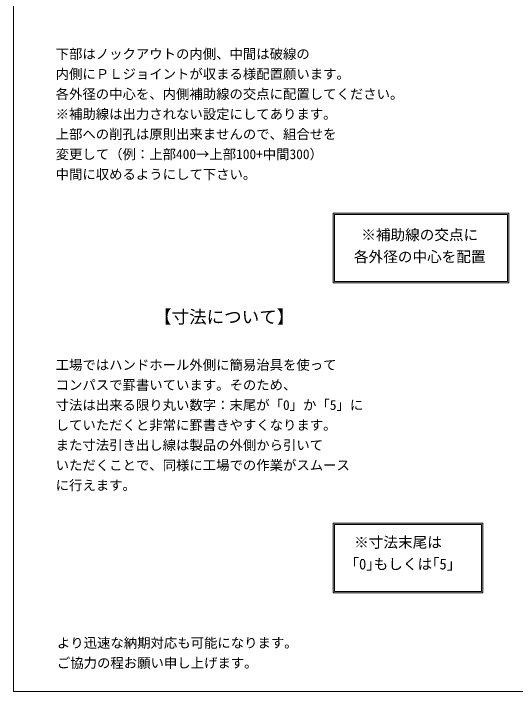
# Model space of a CAD drawing. Units: millimetres, scale not verified. Extents: x -9756 to 9756, y -4683 to 4615.
# Drawn here: x -9756 to -5896, y -3935 to 1278 of the extents above; entities that cross this region are included whole.
import ezdxf
from ezdxf.enums import TextEntityAlignment as Align

# ---------------------------------------------------------------- set-up
doc = ezdxf.new("R2010")
doc.units = ezdxf.units.MM
doc.header["$LTSCALE"] = 20
for name, color, linetype, lineweight in [('0-2_waku', 7, 'Continuous', 18), ('0-8_uchigawa', 6, 'Continuous', 18), ('0-D_文字１', 7, 'Continuous', 18)]:
    doc.layers.add(name, color=color, linetype=linetype, lineweight=lineweight)
doc.styles.add('ＭＳ ゴシック', font='')
doc.styles.get('ＭＳ ゴシック').set_extended_font_data('MS Gothic')

msp = doc.modelspace()

# ---------------------------------------------------------------- linework, layer by layer
at = {"layer": '0-2_waku'}
for p, q in [((-9756.04, 4614.84), (-9756.04, -3935.16)), ((-9756.04, -3935.16), (-3684.84, -3935.16))]:
    msp.add_line(p, q, dxfattribs=at)
at = {"layer": '0-8_uchigawa'}
for p, q in [((-7296.74, -792.67), (-7296.74, -256.97)), ((-7296.74, -256.97), (-5947.59, -256.97)), ((-5947.59, -792.67), (-5947.59, -256.97)), ((-7286.82, -782.75), (-7286.82, -266.89)), ((-7286.82, -266.89), (-5957.51, -266.89)), ((-5957.51, -782.75), (-5957.51, -266.89)), ((-7296.74, -792.67), (-5947.59, -792.67)), ((-7286.82, -782.75), (-5957.51, -782.75)), ((-7296.74, -2640.26), (-6145.99, -2640.26)), ((-7296.74, -3175.95), (-7296.74, -2640.26)), ((-7286.82, -2650.18), (-6155.91, -2650.18)), ((-7286.82, -3166.03), (-7286.82, -2650.18)), ((-6155.91, -3166.03), (-6155.91, -2650.18)), ((-6145.99, -3175.95), (-6145.99, -2640.26)), ((-7296.74, -3175.95), (-6145.99, -3175.95)), ((-7286.82, -3166.03), (-6155.91, -3166.03))]:
    msp.add_line(p, q, dxfattribs=at)

# ---------------------------------------------------------------- texts
at = {"layer": '0-D_文字１', "style": 'ＭＳ ゴシック'}
for s, height, p in [('下部はノックアウトの内側、中間は破線の', 75.41, (-9432.05, 907.59)), ('内側にＰＬジョイントが収まる様配置願います。', 75.41, (-9432.05, 753.31)), ('各外径の中心を、内側補助線の交点に配置してください。', 75.41, (-9432.05, 599.03)), ('※補助線は出力されない設定にしてあります。', 75.41, (-9432.05, 444.75)), ('上部への削孔は原則出来ませんので、組合せを', 75.41, (-9432.05, 290.47)), ('変更して（例：上部400→上部100+中間300）', 75.41, (-9432.05, 136.19)), ('中間に収めるようにして下さい。', 75.41, (-9432.05, -18.09)), (' ※補助線の交点に', 82.47, (-7137.89, -489.13)), ('各外径の中心を配置', 82.47, (-7137.89, -657.88)), ('【寸法について】', 98.97, (-8676.03, -1133.6)), ('工場ではハンドホール外側に簡易治具を使って', 75.41, (-9432.05, -1484.05)), ('コンパスで罫書いています。そのため、', 75.41, (-9432.05, -1638.33)), ('寸法は出来る限り丸い数字：末尾が「0」か「5」に', 75.41, (-9432.05, -1792.61)), ('していただくと非常に罫書きやすくなります。', 75.41, (-9432.05, -1946.89)), ('また寸法引き出し線は製品の外側から引いて', 75.41, (-9432.05, -2101.17)), ('いただくことで、同様に工場での作業がスムース', 75.41, (-9432.05, -2255.45)), ('に行えます。', 75.41, (-9432.05, -2409.73)), ('※寸法末尾は', 82.47, (-7136.54, -2854.16)), ('「0｣もしくは｢5｣', 82.47, (-7211.33, -3021.33)), ('より迅速な納期対応も可能になります。\u3000', 75.41, (-9422.43, -3621.78)), ('ご協力の程お願い申し上げます。', 75.41, (-9422.43, -3776.06))]:
    msp.add_text(s, height=height, dxfattribs=at).set_placement(p, align=Align.BOTTOM_LEFT)

doc.saveas('drawing.dxf')
